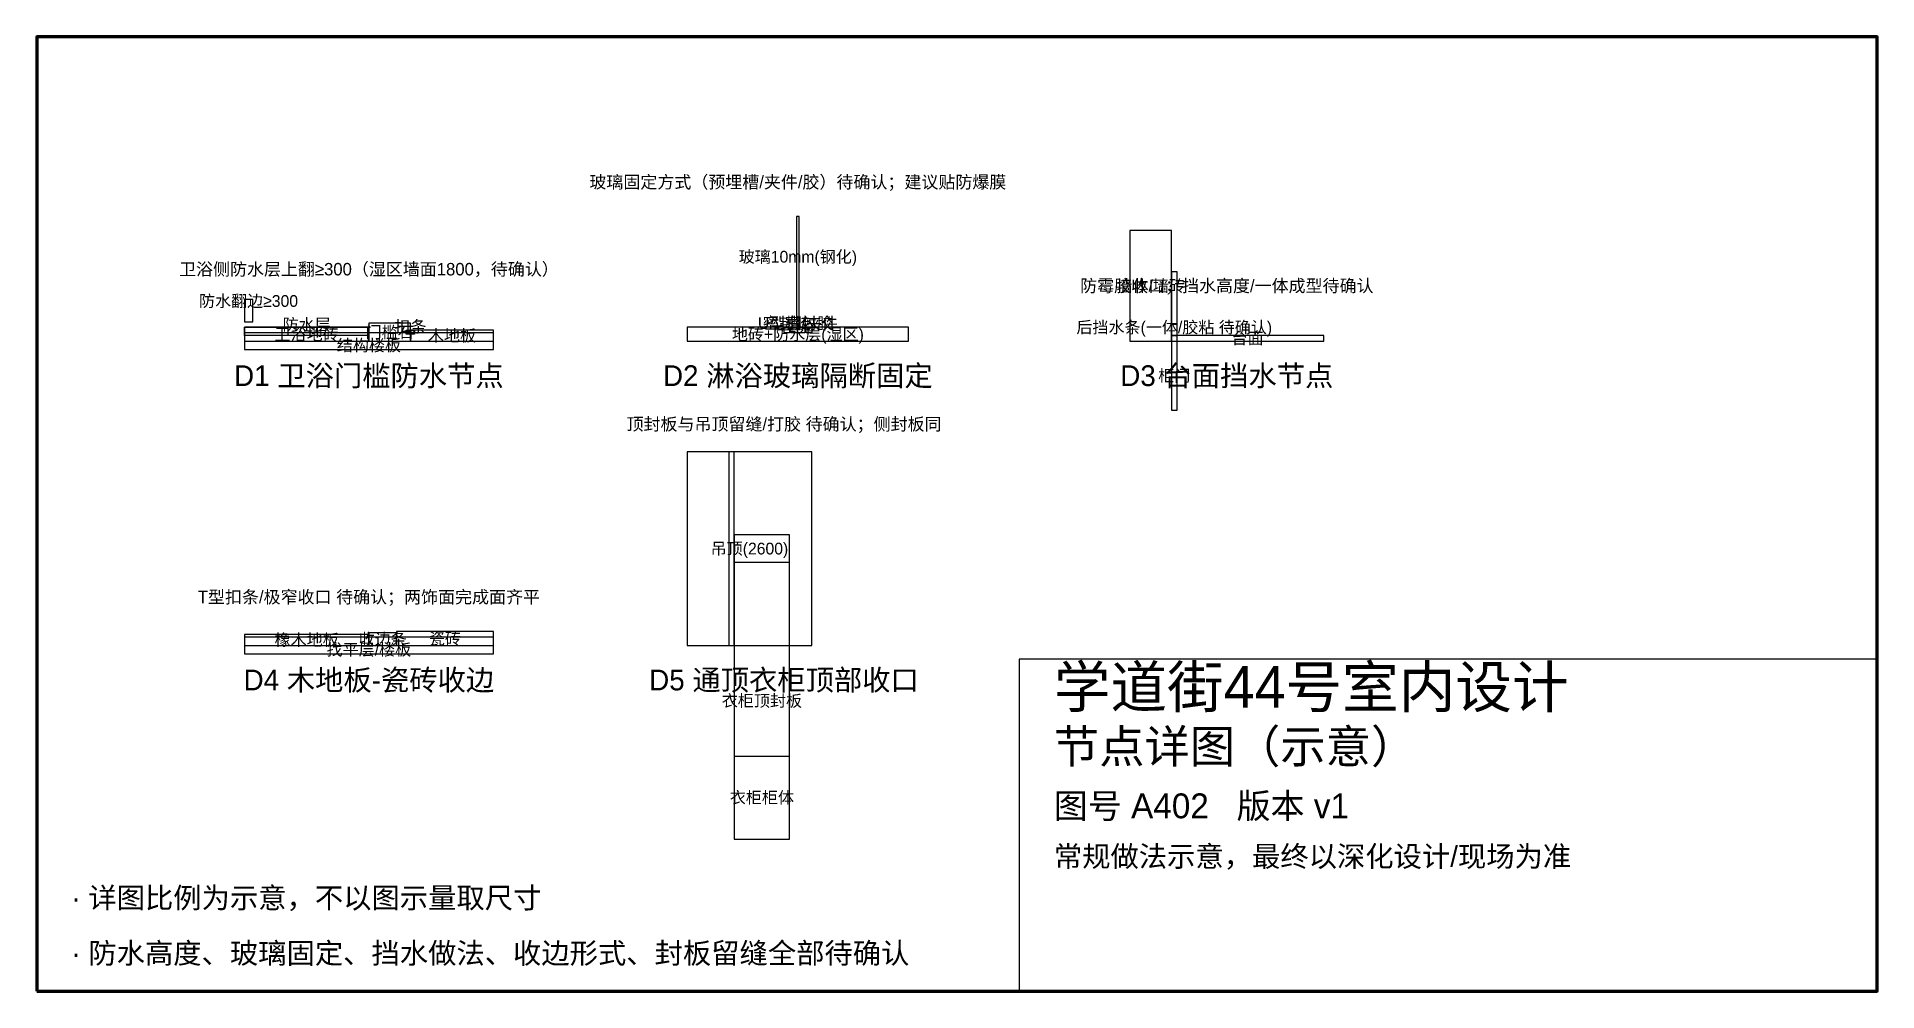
# Model space of a CAD drawing. Header units: millimetres. Extents: x -1500 to 11800, y -4700 to 2200.
import ezdxf
from ezdxf.enums import TextEntityAlignment as Align

# ---------------------------------------------------------------- set-up
doc = ezdxf.new("R2010")
doc.units = ezdxf.units.MM
for name, color, linetype in [('A-FIXT', 6, 'Continuous'), ('A-FRAME', 7, 'Continuous'), ('A-FURN', 30, 'Continuous'), ('A-PLUM', 140, 'Continuous'), ('A-TEXT', 7, 'Continuous'), ('A-WALL', 7, 'Continuous')]:
    doc.layers.add(name, color=color, linetype=linetype)
doc.styles.add('CN', font='PingFang SC')

msp = doc.modelspace()

# ---------------------------------------------------------------- linework, layer by layer
at = {"layer": 'A-FIXT', "lineweight": 25}
msp.add_lwpolyline([(1170, 80), (1230, 80), (1230, 50), (1170, 50)], close=True, dxfattribs=at)
at = {"layer": 'A-FRAME', "lineweight": 70, "true_color": 0x121212}
msp.add_lwpolyline([(-1500, -4700), (11800, -4700), (11800, 2200), (-1500, 2200)], close=True, dxfattribs=at)
at = {"layer": 'A-FRAME', "true_color": 0x121212}
msp.add_lwpolyline([(5600, -4700), (11800, -4700), (11800, -2300), (5600, -2300)], close=True, dxfattribs=at)
at = {"layer": 'A-FURN', "lineweight": 25}
for points in [[(3990, 160), (4010, 160), (4010, 900), (3990, 900)], [(6400, 0), (6700, 0), (6700, 800), (6400, 800)], [(6700, -500), (6740, -500), (6740, 500), (6700, 500)], [(0, 0), (900, 0), (900, 100), (0, 100)], [(0, -60), (1800, -60), (1800, 60), (0, 60)], [(900, 0), (1200, 0), (1200, 130), (900, 130)], [(1200, 0), (1800, 0), (1800, 80), (1200, 80)], [(3200, 0), (4800, 0), (4800, 100), (3200, 100)], [(3900, 100), (3940, 100), (3940, 60), (3900, 60)], [(3950, 100), (4050, 100), (4050, 60), (3950, 60)], [(4060, 100), (4100, 100), (4100, 60), (4060, 60)], [(6700, 40), (6740, 40), (6740, 120), (6700, 120)], [(6700, 0), (7800, 0), (7800, 40), (6700, 40)], [(3200, -2200), (4100, -2200), (4100, -800), (3200, -800)], [(3540, -3000), (3940, -3000), (3940, -1400), (3540, -1400)], [(3540, -3600), (3940, -3600), (3940, -1600), (3540, -1600)], [(0, -2200), (900, -2200), (900, -2120), (0, -2120)], [(900, -2200), (1100, -2200), (1100, -2110), (900, -2110)], [(1100, -2200), (1800, -2200), (1800, -2100), (1100, -2100)], [(0, -2260), (1800, -2260), (1800, -2140), (0, -2140)]]:
    msp.add_lwpolyline(points, close=True, dxfattribs=at)
at = {"layer": 'A-PLUM', "lineweight": 25}
for points in [[(0, 140), (60, 140), (60, 300), (0, 300)], [(0, 100), (900, 100), (900, 40), (0, 40)]]:
    msp.add_lwpolyline(points, close=True, dxfattribs=at)
at = {"layer": 'A-WALL', "lineweight": 25}
msp.add_lwpolyline([(3500, -2200), (3540, -2200), (3540, -800), (3500, -800)], close=True, dxfattribs=at)

# ---------------------------------------------------------------- texts
at = {"layer": 'A-TEXT', "true_color": 0x121212, "style": 'CN'}
for s, height, p in [('玻璃固定方式（预埋槽/夹件/胶）待确认；建议贴防爆膜', 90, (4000, 1150)), ('玻璃10mm(钢化)', 85, (4000, 610)), ('卫浴侧防水层上翻≥300（湿区墙面1800，待确认）', 90, (900, 520)), ('防霉胶收口；挡水高度/一体成型待确认', 90, (7100, 400)), ('墙体/墙砖', 85, (6550, 400)), ('防水翻边≥300', 85, (30, 290)), ('防水层', 85, (450, 120)), ('扣条', 85, (1200, 105)), ('U型槽/夹件', 85, (4000, 130)), ('密封胶', 85, (3920, 130)), ('密封胶', 85, (4080, 130)), ('后挡水条(一体/胶粘 待确认)', 85, (6720, 100)), ('卫浴地砖', 85, (450, 50)), ('结构楼板', 85, (900, -30)), ('门槛石', 85, (1050, 65)), ('木地板', 85, (1500, 40)), ('地砖+防水层(湿区)', 85, (4000, 50)), ('台面', 85, (7250, 20)), ('D1 卫浴门槛防水节点', 150, (900, -250)), ('D2 淋浴玻璃隔断固定', 150, (4000, -250)), ('D3 台面挡水节点', 150, (7100, -250)), ('柜门', 85, (6720, -250)), ('顶封板与吊顶留缝/打胶 待确认；侧封板同', 90, (3900, -600)), ('吊顶(2600)', 85, (3650, -1500)), ('T型扣条/极窄收口 待确认；两饰面完成面齐平', 90, (900, -1850)), ('橡木地板', 85, (450, -2160)), ('收边条', 85, (1000, -2155)), ('瓷砖', 85, (1450, -2150)), ('找平层/楼板', 85, (900, -2230)), ('D4 木地板-瓷砖收边', 150, (900, -2450)), ('D5 通顶衣柜顶部收口', 150, (3900, -2450)), ('衣柜顶封板', 85, (3740, -2600)), ('衣柜柜体', 85, (3740, -3300))]:
    msp.add_text(s, height=height, dxfattribs=at).set_placement(p, align=Align.MIDDLE_CENTER)
for s, height, p in [('学道街44号室内设计', 300, (5850, -2650)), ('节点详图（示意）', 240, (5850, -3050)), ('图号 A402   版本 v1', 180, (5850, -3450)), ('常规做法示意，最终以深化设计/现场为准', 150, (5850, -3800)), ('· 详图比例为示意，不以图示量取尺寸', 150, (-1250, -4100)), ('· 防水高度、玻璃固定、挡水做法、收边形式、封板留缝全部待确认', 150, (-1250, -4500))]:
    msp.add_text(s, height=height, dxfattribs=at).set_placement(p)

doc.saveas('drawing.dxf')
